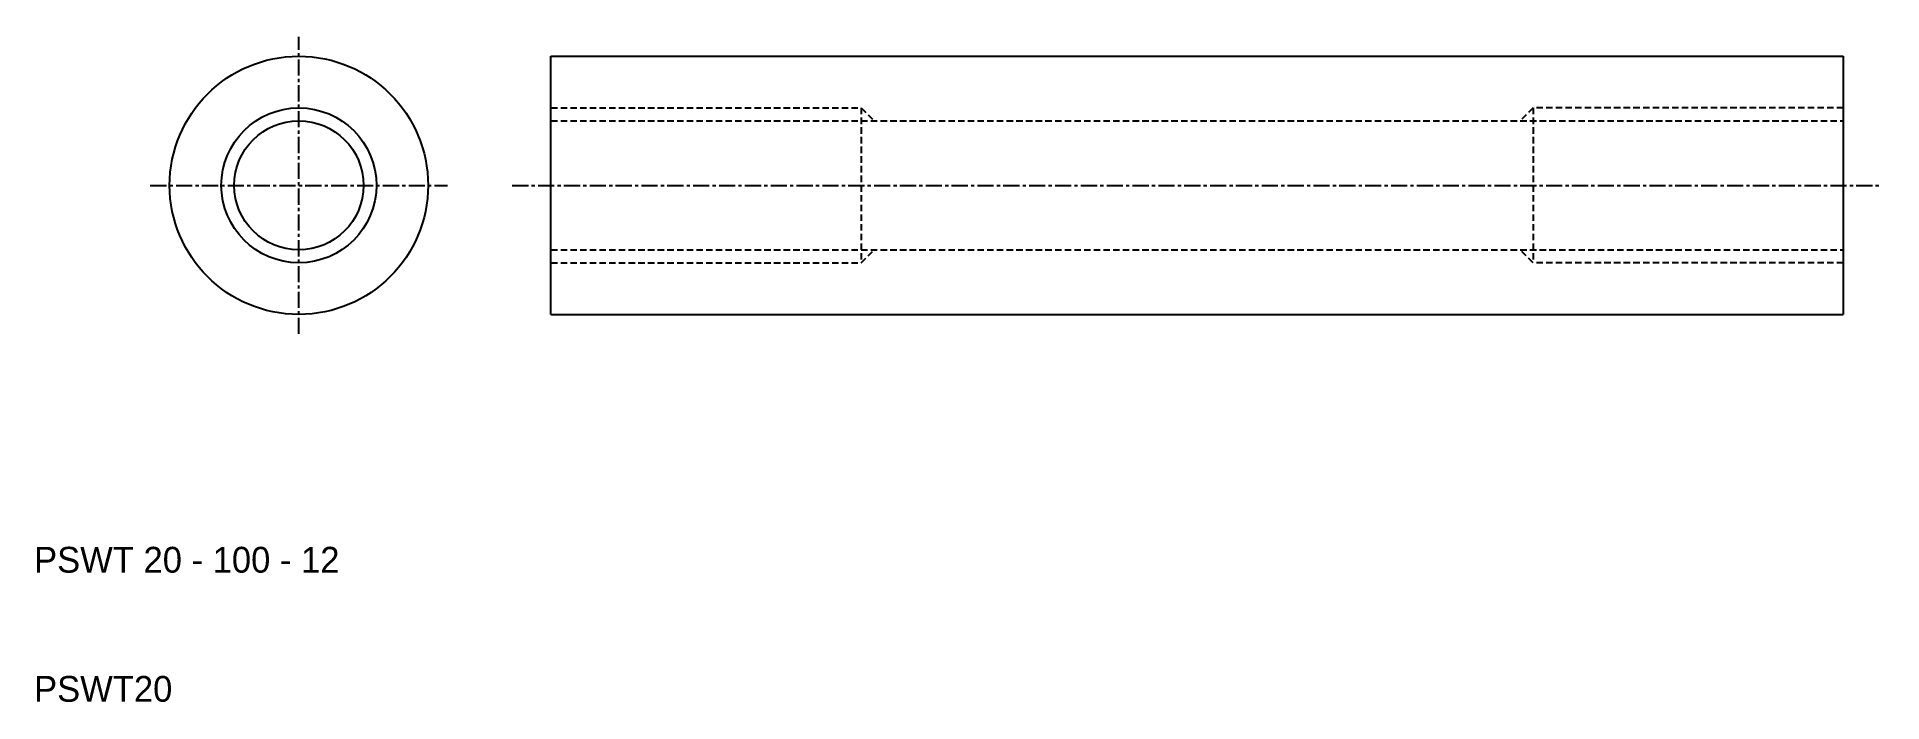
# Model space of a CAD drawing. Extents: x 10 to 153, y 10 to 62.
import ezdxf

# ---------------------------------------------------------------- set-up
doc = ezdxf.new("R2010")
doc.units = 0
doc.linetypes.add('CENTER', pattern=[2, 1.25, -0.25, 0.25, -0.25])
doc.linetypes.add('DASHED', pattern=[0.75, 0.5, -0.25])
doc.layers.get('0').update_dxf_attribs({"linetype": 'CONTINUOUS'})
doc.layers.add('CENTER', color=1, linetype='CENTER')

msp = doc.modelspace()

# ---------------------------------------------------------------- linework, layer by layer
at = {"color": 7, "linetype": 'CONTINUOUS'}
for p, q in [((50, 60), (150, 60)), ((50, 40), (50, 60)), ((150, 60), (150, 40)), ((50, 40), (150, 40))]:
    msp.add_line(p, q, dxfattribs=at)
at = {"color": 3, "linetype": 'DASHED'}
for p, q in [((50, 56), (74, 56)), ((74, 56), (75, 55)), ((74, 56), (74, 44)), ((126, 56), (125, 55)), ((150, 56), (126, 56)), ((126, 56), (126, 44)), ((50, 55), (150, 55)), ((50, 45), (150, 45)), ((74, 44), (75, 45)), ((126, 44), (125, 45)), ((50, 44), (74, 44)), ((150, 44), (126, 44))]:
    msp.add_line(p, q, dxfattribs=at)
at = {"color": 7, "linetype": 'CONTINUOUS'}
for radius in [10, 6, 5]:
    msp.add_circle((30.49, 50), radius, dxfattribs=at)
at = {"layer": 'CENTER', "color": 1, "linetype": 'CENTER'}
for p, q in [((30.49, 38.5), (30.49, 61.5)), ((18.99, 50), (41.99, 50)), ((47, 50), (153, 50))]:
    msp.add_line(p, q, dxfattribs=at)

# ---------------------------------------------------------------- texts
at = {"color": 7, "linetype": 'CONTINUOUS'}
for s, p in [('PSWT 20 - 100 - 12', (10, 20)), ('PSWT20', (10, 10))]:
    msp.add_text(s, height=2, dxfattribs=at).set_placement(p)

doc.saveas('drawing.dxf')
